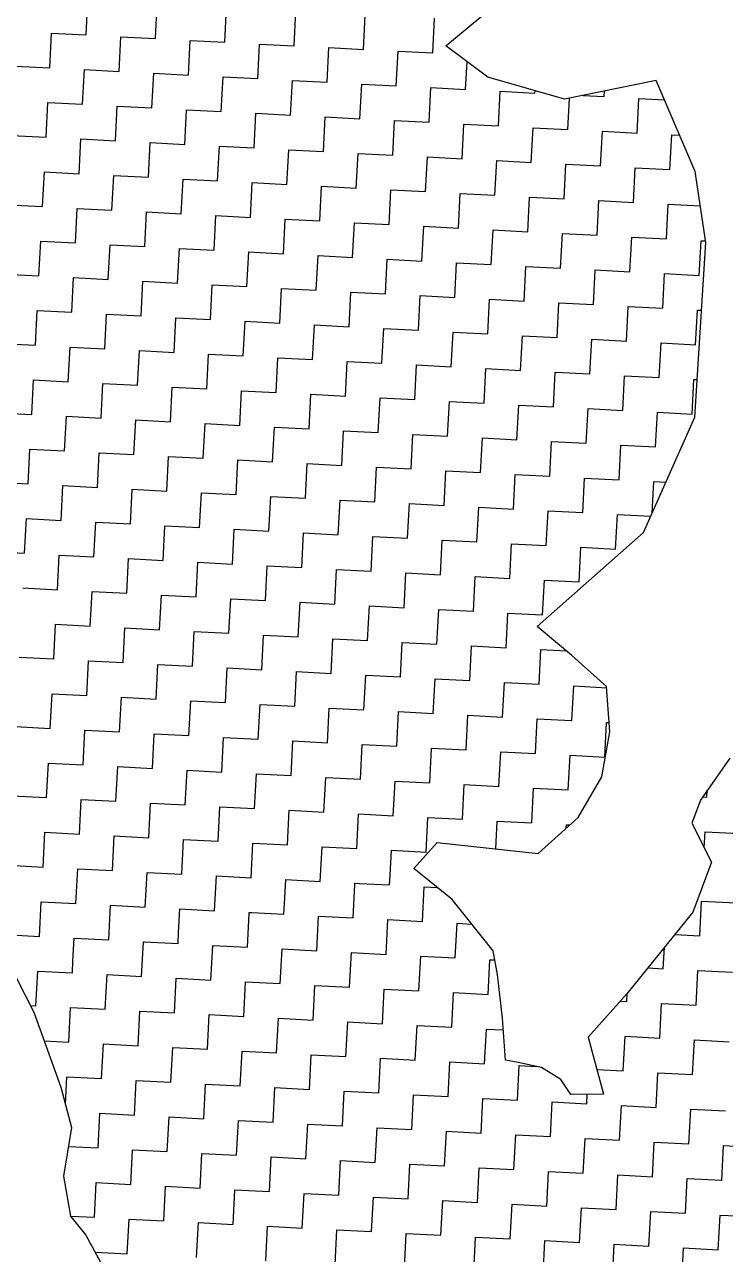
# Model space of a CAD drawing. Header units: metres. Extents: x 281214 to 284109, y 2088556 to 2092246.
# Drawn here: x 281621.6 to 281748.8, y 2090646.5 to 2090869.6 of the extents above; entities that cross this region are included whole.
import ezdxf

# ---------------------------------------------------------------- set-up
doc = ezdxf.new("R2010")
doc.units = ezdxf.units.M
doc.layers.add('POLY_HATCH', color=12, linetype='Continuous')

msp = doc.modelspace()

# ---------------------------------------------------------------- linework, layer by layer
at = {"layer": 'POLY_HATCH'}
for p, q in [((281698.04, 2090865.72), (281712.49, 2090877.79)), ((281705.65, 2090860.06), (281698.04, 2090865.72)), ((281719.59, 2090856.05), (281705.65, 2090860.06)), ((281736.22, 2090859.46), (281719.59, 2090856.05)), ((281743.26, 2090842.98), (281736.22, 2090859.46)), ((281745.22, 2090830.05), (281743.26, 2090842.98)), ((281743.24, 2090798.38), (281745.22, 2090830.05)), ((281733.93, 2090777.49), (281743.24, 2090798.38)), ((281714.62, 2090760.4), (281733.93, 2090777.49)), ((281720.93, 2090755.14), (281714.62, 2090760.4)), ((281727.22, 2090749.55), (281720.93, 2090755.14)), ((281727.78, 2090741.3), (281727.22, 2090749.55)), ((281726.37, 2090733.15), (281727.78, 2090741.3)), ((281749.56, 2090736.55), (281744.23, 2090728.93)), ((281722.04, 2090725.81), (281726.37, 2090733.15)), ((281744.23, 2090728.93), (281742.69, 2090724.74)), ((281714.79, 2090719.28), (281722.04, 2090725.81)), ((281742.69, 2090724.74), (281746.28, 2090717.65)), ((281692.27, 2090716.5), (281696.46, 2090721.22)), ((281696.46, 2090721.22), (281714.79, 2090719.28)), ((281746.28, 2090717.65), (281742.85, 2090708.61)), ((281699.22, 2090710.88), (281692.27, 2090716.5)), ((281706.63, 2090701.62), (281699.22, 2090710.88)), ((281742.85, 2090708.61), (281730.89, 2090693.78)), ((281707.4, 2090697.3), (281706.63, 2090701.62)), ((281708.3, 2090689.36), (281707.4, 2090697.3)), ((281620.02, 2090696.9), (281623.31, 2090690.49)), ((281730.89, 2090693.78), (281723.9, 2090685.92)), ((281623.31, 2090690.49), (281628.21, 2090676.89)), ((281708.89, 2090681.77), (281708.3, 2090689.36)), ((281723.9, 2090685.92), (281726.65, 2090675.58)), ((281711.15, 2090681.32), (281708.89, 2090681.77)), ((281715.39, 2090680.44), (281711.15, 2090681.32)), ((281718.9, 2090678.28), (281715.39, 2090680.44)), ((281720.73, 2090675.56), (281718.9, 2090678.28)), ((281628.21, 2090676.89), (281630.13, 2090669.56)), ((281726.65, 2090675.58), (281720.73, 2090675.56)), ((281630.13, 2090669.56), (281628.69, 2090660.75)), ((281628.69, 2090660.75), (281629.96, 2090653.45)), ((281629.96, 2090653.45), (281632.74, 2090650.02)), ((281632.74, 2090650.02), (281637.55, 2090641.22))]:
    msp.add_line(p, q, dxfattribs=at)
at = {"layer": 'POLY_HATCH', "linetype": 'Continuous'}
for p, q in [((281632.8, 2090867.72), (281633.12, 2090874)), ((281645.37, 2090867.06), (281645.7, 2090873.35)), ((281657.95, 2090866.41), (281658.28, 2090872.7)), ((281670.53, 2090865.76), (281670.85, 2090872.05)), ((281683.1, 2090865.11), (281683.43, 2090871.39)), ((281695.68, 2090864.45), (281696, 2090870.74)), ((281626.18, 2090861.75), (281626.51, 2090868.04)), ((281626.51, 2090868.04), (281632.8, 2090867.72)), ((281638.76, 2090861.1), (281639.08, 2090867.39)), ((281639.08, 2090867.39), (281645.37, 2090867.06)), ((281651.33, 2090860.45), (281651.66, 2090866.74)), ((281651.66, 2090866.74), (281657.95, 2090866.41)), ((281663.91, 2090859.8), (281664.24, 2090866.08)), ((281664.24, 2090866.08), (281670.53, 2090865.76)), ((281676.49, 2090859.14), (281676.81, 2090865.43)), ((281676.81, 2090865.43), (281683.1, 2090865.11)), ((281689.06, 2090858.49), (281689.39, 2090864.78)), ((281689.39, 2090864.78), (281695.68, 2090864.45)), ((281701.64, 2090857.84), (281701.9, 2090862.84)), ((281619.89, 2090862.08), (281626.18, 2090861.75)), ((281632.14, 2090855.14), (281632.47, 2090861.43)), ((281632.47, 2090861.43), (281638.76, 2090861.1)), ((281644.72, 2090854.49), (281645.05, 2090860.77)), ((281645.05, 2090860.77), (281651.33, 2090860.45)), ((281657.3, 2090853.83), (281657.62, 2090860.12)), ((281657.62, 2090860.12), (281663.91, 2090859.8)), ((281669.87, 2090853.18), (281670.2, 2090859.47)), ((281670.2, 2090859.47), (281676.49, 2090859.14)), ((281682.45, 2090852.53), (281682.78, 2090858.82)), ((281682.78, 2090858.82), (281689.06, 2090858.49)), ((281695.03, 2090851.88), (281695.35, 2090858.17)), ((281695.35, 2090858.17), (281701.64, 2090857.84)), ((281625.53, 2090849.18), (281625.86, 2090855.47)), ((281625.86, 2090855.47), (281632.14, 2090855.14)), ((281707.6, 2090851.22), (281707.93, 2090857.51)), ((281707.93, 2090857.51), (281714.22, 2090857.19)), ((281714.22, 2090857.19), (281714.24, 2090857.59)), ((281720.18, 2090850.57), (281720.47, 2090856.23)), ((281722.94, 2090856.73), (281726.79, 2090856.53)), ((281726.79, 2090856.53), (281726.84, 2090857.54)), ((281732.75, 2090849.92), (281733.08, 2090856.21)), ((281733.08, 2090856.21), (281737.71, 2090855.97)), ((281638.11, 2090848.52), (281638.43, 2090854.81)), ((281638.43, 2090854.81), (281644.72, 2090854.49)), ((281650.68, 2090847.87), (281651.01, 2090854.16)), ((281651.01, 2090854.16), (281657.3, 2090853.83)), ((281663.26, 2090847.22), (281663.58, 2090853.51)), ((281663.58, 2090853.51), (281669.87, 2090853.18)), ((281675.84, 2090846.57), (281676.16, 2090852.86)), ((281676.16, 2090852.86), (281682.45, 2090852.53)), ((281688.41, 2090845.92), (281688.74, 2090852.2)), ((281688.74, 2090852.2), (281695.03, 2090851.88)), ((281700.99, 2090845.26), (281701.31, 2090851.55)), ((281701.31, 2090851.55), (281707.6, 2090851.22)), ((281619.24, 2090849.5), (281625.53, 2090849.18)), ((281631.49, 2090842.56), (281631.82, 2090848.85)), ((281631.82, 2090848.85), (281638.11, 2090848.52)), ((281713.56, 2090844.61), (281713.89, 2090850.9)), ((281713.89, 2090850.9), (281720.18, 2090850.57)), ((281726.14, 2090843.96), (281726.47, 2090850.25)), ((281726.47, 2090850.25), (281732.75, 2090849.92)), ((281738.72, 2090843.31), (281739.04, 2090849.59)), ((281739.04, 2090849.59), (281740.47, 2090849.52)), ((281644.07, 2090841.91), (281644.39, 2090848.2)), ((281644.39, 2090848.2), (281650.68, 2090847.87)), ((281656.64, 2090841.26), (281656.97, 2090847.55)), ((281656.97, 2090847.55), (281663.26, 2090847.22)), ((281669.22, 2090840.61), (281669.55, 2090846.89)), ((281669.55, 2090846.89), (281675.84, 2090846.57)), ((281681.8, 2090839.95), (281682.12, 2090846.24)), ((281682.12, 2090846.24), (281688.41, 2090845.92)), ((281694.37, 2090839.3), (281694.7, 2090845.59)), ((281694.7, 2090845.59), (281700.99, 2090845.26)), ((281706.95, 2090838.65), (281707.28, 2090844.94)), ((281707.28, 2090844.94), (281713.56, 2090844.61)), ((281624.88, 2090836.6), (281625.2, 2090842.89)), ((281625.2, 2090842.89), (281631.49, 2090842.56)), ((281637.45, 2090835.95), (281637.78, 2090842.24)), ((281637.78, 2090842.24), (281644.07, 2090841.91)), ((281719.53, 2090838), (281719.85, 2090844.28)), ((281719.85, 2090844.28), (281726.14, 2090843.96)), ((281732.1, 2090837.34), (281732.43, 2090843.63)), ((281732.43, 2090843.63), (281738.72, 2090843.31)), ((281650.03, 2090835.3), (281650.36, 2090841.58)), ((281650.36, 2090841.58), (281656.64, 2090841.26)), ((281662.61, 2090834.64), (281662.93, 2090840.93)), ((281662.93, 2090840.93), (281669.22, 2090840.61)), ((281675.18, 2090833.99), (281675.51, 2090840.28)), ((281675.51, 2090840.28), (281681.8, 2090839.95)), ((281687.76, 2090833.34), (281688.09, 2090839.63)), ((281688.09, 2090839.63), (281694.37, 2090839.3)), ((281700.34, 2090832.69), (281700.66, 2090838.97)), ((281700.66, 2090838.97), (281706.95, 2090838.65)), ((281712.91, 2090832.03), (281713.24, 2090838.32)), ((281713.24, 2090838.32), (281719.53, 2090838)), ((281725.49, 2090831.38), (281725.81, 2090837.67)), ((281725.81, 2090837.67), (281732.1, 2090837.34)), ((281618.59, 2090836.93), (281624.88, 2090836.6)), ((281630.84, 2090829.99), (281631.17, 2090836.27)), ((281631.17, 2090836.27), (281637.45, 2090835.95)), ((281643.42, 2090829.33), (281643.74, 2090835.62)), ((281643.74, 2090835.62), (281650.03, 2090835.3)), ((281738.06, 2090830.73), (281738.39, 2090837.02)), ((281738.39, 2090837.02), (281744.21, 2090836.72)), ((281655.99, 2090828.68), (281656.32, 2090834.97)), ((281656.32, 2090834.97), (281662.61, 2090834.64)), ((281668.57, 2090828.03), (281668.89, 2090834.32)), ((281668.89, 2090834.32), (281675.18, 2090833.99)), ((281681.14, 2090827.38), (281681.47, 2090833.67)), ((281681.47, 2090833.67), (281687.76, 2090833.34)), ((281693.72, 2090826.72), (281694.05, 2090833.01)), ((281694.05, 2090833.01), (281700.34, 2090832.69)), ((281706.3, 2090826.07), (281706.62, 2090832.36)), ((281706.62, 2090832.36), (281712.91, 2090832.03)), ((281718.87, 2090825.42), (281719.2, 2090831.71)), ((281719.2, 2090831.71), (281725.49, 2090831.38)), ((281731.45, 2090824.77), (281731.78, 2090831.06)), ((281731.78, 2090831.06), (281738.06, 2090830.73)), ((281624.23, 2090824.02), (281624.55, 2090830.31)), ((281624.55, 2090830.31), (281630.84, 2090829.99)), ((281636.8, 2090823.37), (281637.13, 2090829.66)), ((281637.13, 2090829.66), (281643.42, 2090829.33)), ((281649.38, 2090822.72), (281649.7, 2090829.01)), ((281649.7, 2090829.01), (281655.99, 2090828.68)), ((281744.03, 2090824.12), (281744.35, 2090830.4)), ((281744.35, 2090830.4), (281745.18, 2090830.36)), ((281661.95, 2090822.07), (281662.28, 2090828.36)), ((281662.28, 2090828.36), (281668.57, 2090828.03)), ((281674.53, 2090821.41), (281674.86, 2090827.7)), ((281674.86, 2090827.7), (281681.14, 2090827.38)), ((281687.11, 2090820.76), (281687.43, 2090827.05)), ((281687.43, 2090827.05), (281693.72, 2090826.72)), ((281617.94, 2090824.35), (281624.23, 2090824.02)), ((281699.68, 2090820.11), (281700.01, 2090826.4)), ((281700.01, 2090826.4), (281706.3, 2090826.07)), ((281712.26, 2090819.46), (281712.59, 2090825.75)), ((281712.59, 2090825.75), (281718.87, 2090825.42)), ((281724.84, 2090818.81), (281725.16, 2090825.09)), ((281725.16, 2090825.09), (281731.45, 2090824.77)), ((281737.41, 2090818.15), (281737.74, 2090824.44)), ((281737.74, 2090824.44), (281744.03, 2090824.12)), ((281630.19, 2090817.41), (281630.51, 2090823.7)), ((281630.51, 2090823.7), (281636.8, 2090823.37)), ((281642.76, 2090816.76), (281643.09, 2090823.05)), ((281643.09, 2090823.05), (281649.38, 2090822.72)), ((281655.34, 2090816.11), (281655.67, 2090822.39)), ((281655.67, 2090822.39), (281661.95, 2090822.07)), ((281667.92, 2090815.45), (281668.24, 2090821.74)), ((281668.24, 2090821.74), (281674.53, 2090821.41)), ((281680.49, 2090814.8), (281680.82, 2090821.09)), ((281680.82, 2090821.09), (281687.11, 2090820.76)), ((281693.07, 2090814.15), (281693.39, 2090820.44)), ((281693.39, 2090820.44), (281699.68, 2090820.11)), ((281705.65, 2090813.5), (281705.97, 2090819.78)), ((281705.97, 2090819.78), (281712.26, 2090819.46)), ((281623.57, 2090811.45), (281623.9, 2090817.74)), ((281623.9, 2090817.74), (281630.19, 2090817.41)), ((281718.22, 2090812.84), (281718.55, 2090819.13)), ((281718.55, 2090819.13), (281724.84, 2090818.81)), ((281730.8, 2090812.19), (281731.12, 2090818.48)), ((281731.12, 2090818.48), (281737.41, 2090818.15)), ((281743.37, 2090811.54), (281743.7, 2090817.83)), ((281743.7, 2090817.83), (281744.46, 2090817.79)), ((281636.15, 2090810.8), (281636.48, 2090817.08)), ((281636.48, 2090817.08), (281642.76, 2090816.76)), ((281648.73, 2090810.14), (281649.05, 2090816.43)), ((281649.05, 2090816.43), (281655.34, 2090816.11)), ((281661.3, 2090809.49), (281661.63, 2090815.78)), ((281661.63, 2090815.78), (281667.92, 2090815.45)), ((281673.88, 2090808.84), (281674.2, 2090815.13)), ((281674.2, 2090815.13), (281680.49, 2090814.8)), ((281686.45, 2090808.19), (281686.78, 2090814.47)), ((281686.78, 2090814.47), (281693.07, 2090814.15)), ((281699.03, 2090807.53), (281699.36, 2090813.82)), ((281699.36, 2090813.82), (281705.65, 2090813.5)), ((281711.61, 2090806.88), (281711.93, 2090813.17)), ((281711.93, 2090813.17), (281718.22, 2090812.84)), ((281617.28, 2090811.77), (281623.57, 2090811.45)), ((281629.53, 2090804.83), (281629.86, 2090811.12)), ((281629.86, 2090811.12), (281636.15, 2090810.8)), ((281724.18, 2090806.23), (281724.51, 2090812.52)), ((281724.51, 2090812.52), (281730.8, 2090812.19)), ((281736.76, 2090805.58), (281737.09, 2090811.87)), ((281737.09, 2090811.87), (281743.37, 2090811.54)), ((281642.11, 2090804.18), (281642.44, 2090810.47)), ((281642.44, 2090810.47), (281648.73, 2090810.14)), ((281654.69, 2090803.53), (281655.01, 2090809.82)), ((281655.01, 2090809.82), (281661.3, 2090809.49)), ((281667.26, 2090802.88), (281667.59, 2090809.16)), ((281667.59, 2090809.16), (281673.88, 2090808.84)), ((281679.84, 2090802.22), (281680.17, 2090808.51)), ((281680.17, 2090808.51), (281686.45, 2090808.19)), ((281692.42, 2090801.57), (281692.74, 2090807.86)), ((281692.74, 2090807.86), (281699.03, 2090807.53)), ((281704.99, 2090800.92), (281705.32, 2090807.21)), ((281705.32, 2090807.21), (281711.61, 2090806.88)), ((281717.57, 2090800.27), (281717.9, 2090806.56)), ((281717.9, 2090806.56), (281724.18, 2090806.23)), ((281622.92, 2090798.87), (281623.25, 2090805.16)), ((281623.25, 2090805.16), (281629.53, 2090804.83)), ((281635.5, 2090798.22), (281635.82, 2090804.51)), ((281635.82, 2090804.51), (281642.11, 2090804.18)), ((281730.15, 2090799.61), (281730.47, 2090805.9)), ((281730.47, 2090805.9), (281736.76, 2090805.58)), ((281742.72, 2090798.96), (281743.05, 2090805.25)), ((281743.05, 2090805.25), (281743.67, 2090805.22)), ((281648.07, 2090797.57), (281648.4, 2090803.86)), ((281648.4, 2090803.86), (281654.69, 2090803.53)), ((281660.65, 2090796.91), (281660.98, 2090803.2)), ((281660.98, 2090803.2), (281667.26, 2090802.88)), ((281673.23, 2090796.26), (281673.55, 2090802.55)), ((281673.55, 2090802.55), (281679.84, 2090802.22)), ((281685.8, 2090795.61), (281686.13, 2090801.9)), ((281686.13, 2090801.9), (281692.42, 2090801.57)), ((281698.38, 2090794.96), (281698.7, 2090801.25)), ((281698.7, 2090801.25), (281704.99, 2090800.92)), ((281710.95, 2090794.31), (281711.28, 2090800.59)), ((281711.28, 2090800.59), (281717.57, 2090800.27)), ((281723.53, 2090793.65), (281723.86, 2090799.94)), ((281723.86, 2090799.94), (281730.15, 2090799.61)), ((281616.63, 2090799.2), (281622.92, 2090798.87)), ((281628.88, 2090792.26), (281629.21, 2090798.55)), ((281629.21, 2090798.55), (281635.5, 2090798.22)), ((281641.46, 2090791.6), (281641.78, 2090797.89)), ((281641.78, 2090797.89), (281648.07, 2090797.57)), ((281736.11, 2090793), (281736.43, 2090799.29)), ((281736.43, 2090799.29), (281742.72, 2090798.96)), ((281654.04, 2090790.95), (281654.36, 2090797.24)), ((281654.36, 2090797.24), (281660.65, 2090796.91)), ((281666.61, 2090790.3), (281666.94, 2090796.59)), ((281666.94, 2090796.59), (281673.23, 2090796.26)), ((281679.19, 2090789.65), (281679.51, 2090795.94)), ((281679.51, 2090795.94), (281685.8, 2090795.61)), ((281691.76, 2090789), (281692.09, 2090795.28)), ((281692.09, 2090795.28), (281698.38, 2090794.96)), ((281704.34, 2090788.34), (281704.67, 2090794.63)), ((281704.67, 2090794.63), (281710.95, 2090794.31)), ((281716.92, 2090787.69), (281717.24, 2090793.98)), ((281717.24, 2090793.98), (281723.53, 2090793.65)), ((281729.49, 2090787.04), (281729.82, 2090793.33)), ((281729.82, 2090793.33), (281736.11, 2090793)), ((281622.27, 2090786.3), (281622.59, 2090792.58)), ((281622.59, 2090792.58), (281628.88, 2090792.26)), ((281634.84, 2090785.64), (281635.17, 2090791.93)), ((281635.17, 2090791.93), (281641.46, 2090791.6)), ((281647.42, 2090784.99), (281647.75, 2090791.28)), ((281647.75, 2090791.28), (281654.04, 2090790.95)), ((281660, 2090784.34), (281660.32, 2090790.63)), ((281660.32, 2090790.63), (281666.61, 2090790.3)), ((281672.57, 2090783.69), (281672.9, 2090789.97)), ((281672.9, 2090789.97), (281679.19, 2090789.65)), ((281685.15, 2090783.03), (281685.48, 2090789.32)), ((281685.48, 2090789.32), (281691.76, 2090789)), ((281697.73, 2090782.38), (281698.05, 2090788.67)), ((281698.05, 2090788.67), (281704.34, 2090788.34)), ((281615.98, 2090786.62), (281622.27, 2090786.3)), ((281710.3, 2090781.73), (281710.63, 2090788.02)), ((281710.63, 2090788.02), (281716.92, 2090787.69)), ((281722.88, 2090781.08), (281723.2, 2090787.36)), ((281723.2, 2090787.36), (281729.49, 2090787.04)), ((281735.48, 2090780.97), (281735.78, 2090786.71)), ((281735.78, 2090786.71), (281737.99, 2090786.6)), ((281628.23, 2090779.68), (281628.56, 2090785.97)), ((281628.56, 2090785.97), (281634.84, 2090785.64)), ((281640.81, 2090779.03), (281641.13, 2090785.32)), ((281641.13, 2090785.32), (281647.42, 2090784.99)), ((281653.38, 2090778.38), (281653.71, 2090784.66)), ((281653.71, 2090784.66), (281660, 2090784.34)), ((281665.96, 2090777.72), (281666.29, 2090784.01)), ((281666.29, 2090784.01), (281672.57, 2090783.69)), ((281678.54, 2090777.07), (281678.86, 2090783.36)), ((281678.86, 2090783.36), (281685.15, 2090783.03)), ((281691.11, 2090776.42), (281691.44, 2090782.71)), ((281691.44, 2090782.71), (281697.73, 2090782.38)), ((281703.69, 2090775.77), (281704.01, 2090782.06)), ((281704.01, 2090782.06), (281710.3, 2090781.73)), ((281621.62, 2090773.72), (281621.94, 2090780.01)), ((281621.94, 2090780.01), (281628.23, 2090779.68)), ((281716.26, 2090775.11), (281716.59, 2090781.4)), ((281716.59, 2090781.4), (281722.88, 2090781.08)), ((281728.84, 2090774.46), (281729.17, 2090780.75)), ((281729.17, 2090780.75), (281735.25, 2090780.44)), ((281634.19, 2090773.07), (281634.52, 2090779.35)), ((281634.52, 2090779.35), (281640.81, 2090779.03)), ((281646.77, 2090772.41), (281647.09, 2090778.7)), ((281647.09, 2090778.7), (281653.38, 2090778.38)), ((281659.34, 2090771.76), (281659.67, 2090778.05)), ((281659.67, 2090778.05), (281665.96, 2090777.72)), ((281671.92, 2090771.11), (281672.25, 2090777.4)), ((281672.25, 2090777.4), (281678.54, 2090777.07)), ((281684.5, 2090770.46), (281684.82, 2090776.75)), ((281684.82, 2090776.75), (281691.11, 2090776.42)), ((281697.07, 2090769.8), (281697.4, 2090776.09)), ((281697.4, 2090776.09), (281703.69, 2090775.77)), ((281709.65, 2090769.15), (281709.98, 2090775.44)), ((281709.98, 2090775.44), (281716.26, 2090775.11)), ((281615.33, 2090774.05), (281621.62, 2090773.72)), ((281627.58, 2090767.1), (281627.9, 2090773.39)), ((281627.9, 2090773.39), (281634.19, 2090773.07)), ((281722.23, 2090768.5), (281722.55, 2090774.79)), ((281722.55, 2090774.79), (281728.84, 2090774.46)), ((281640.15, 2090766.45), (281640.48, 2090772.74)), ((281640.48, 2090772.74), (281646.77, 2090772.41)), ((281652.73, 2090765.8), (281653.06, 2090772.09)), ((281653.06, 2090772.09), (281659.34, 2090771.76)), ((281665.31, 2090765.15), (281665.63, 2090771.44)), ((281665.63, 2090771.44), (281671.92, 2090771.11)), ((281677.88, 2090764.5), (281678.21, 2090770.78)), ((281678.21, 2090770.78), (281684.5, 2090770.46)), ((281690.46, 2090763.84), (281690.79, 2090770.13)), ((281690.79, 2090770.13), (281697.07, 2090769.8)), ((281703.04, 2090763.19), (281703.36, 2090769.48)), ((281703.36, 2090769.48), (281709.65, 2090769.15)), ((281715.61, 2090762.54), (281715.94, 2090768.83)), ((281715.94, 2090768.83), (281722.23, 2090768.5)), ((281621.29, 2090767.43), (281627.58, 2090767.1)), ((281633.54, 2090760.49), (281633.87, 2090766.78)), ((281633.87, 2090766.78), (281640.15, 2090766.45)), ((281646.12, 2090759.84), (281646.44, 2090766.13)), ((281646.44, 2090766.13), (281652.73, 2090765.8)), ((281658.69, 2090759.19), (281659.02, 2090765.47)), ((281659.02, 2090765.47), (281665.31, 2090765.15)), ((281671.27, 2090758.53), (281671.59, 2090764.82)), ((281671.59, 2090764.82), (281677.88, 2090764.5)), ((281683.85, 2090757.88), (281684.17, 2090764.17)), ((281684.17, 2090764.17), (281690.46, 2090763.84)), ((281696.42, 2090757.23), (281696.75, 2090763.52)), ((281696.75, 2090763.52), (281703.04, 2090763.19)), ((281709, 2090756.58), (281709.32, 2090762.86)), ((281709.32, 2090762.86), (281715.61, 2090762.54)), ((281626.93, 2090754.53), (281627.25, 2090760.82)), ((281627.25, 2090760.82), (281633.54, 2090760.49)), ((281639.5, 2090753.88), (281639.83, 2090760.16)), ((281639.83, 2090760.16), (281646.12, 2090759.84)), ((281652.08, 2090753.22), (281652.4, 2090759.51)), ((281652.4, 2090759.51), (281658.69, 2090759.19)), ((281664.65, 2090752.57), (281664.98, 2090758.86)), ((281664.98, 2090758.86), (281671.27, 2090758.53)), ((281677.23, 2090751.92), (281677.56, 2090758.21)), ((281677.56, 2090758.21), (281683.85, 2090757.88)), ((281689.81, 2090751.27), (281690.13, 2090757.55)), ((281690.13, 2090757.55), (281696.42, 2090757.23)), ((281702.38, 2090750.61), (281702.71, 2090756.9)), ((281702.71, 2090756.9), (281709, 2090756.58)), ((281714.96, 2090749.96), (281715.29, 2090756.25)), ((281715.29, 2090756.25), (281719.88, 2090756.01)), ((281620.64, 2090754.85), (281626.93, 2090754.53)), ((281632.89, 2090747.91), (281633.21, 2090754.2)), ((281633.21, 2090754.2), (281639.5, 2090753.88)), ((281645.46, 2090747.26), (281645.79, 2090753.55)), ((281645.79, 2090753.55), (281652.08, 2090753.22)), ((281658.04, 2090746.61), (281658.37, 2090752.9)), ((281658.37, 2090752.9), (281664.65, 2090752.57)), ((281670.62, 2090745.96), (281670.94, 2090752.25)), ((281670.94, 2090752.25), (281677.23, 2090751.92)), ((281683.19, 2090745.3), (281683.52, 2090751.59)), ((281683.52, 2090751.59), (281689.81, 2090751.27)), ((281695.77, 2090744.65), (281696.1, 2090750.94)), ((281696.1, 2090750.94), (281702.38, 2090750.61)), ((281708.35, 2090744), (281708.67, 2090750.29)), ((281708.67, 2090750.29), (281714.96, 2090749.96)), ((281720.92, 2090743.35), (281721.25, 2090749.64)), ((281721.25, 2090749.64), (281727.23, 2090749.33)), ((281626.27, 2090741.95), (281626.6, 2090748.24)), ((281626.6, 2090748.24), (281632.89, 2090747.91)), ((281638.85, 2090741.3), (281639.18, 2090747.59)), ((281639.18, 2090747.59), (281645.46, 2090747.26)), ((281651.43, 2090740.65), (281651.75, 2090746.94)), ((281651.75, 2090746.94), (281658.04, 2090746.61)), ((281664, 2090739.99), (281664.33, 2090746.28)), ((281664.33, 2090746.28), (281670.62, 2090745.96)), ((281676.58, 2090739.34), (281676.9, 2090745.63)), ((281676.9, 2090745.63), (281683.19, 2090745.3)), ((281689.15, 2090738.69), (281689.48, 2090744.98)), ((281689.48, 2090744.98), (281695.77, 2090744.65)), ((281701.73, 2090738.04), (281702.06, 2090744.33)), ((281702.06, 2090744.33), (281708.35, 2090744)), ((281619.98, 2090742.28), (281626.27, 2090741.95)), ((281714.31, 2090737.39), (281714.63, 2090743.67)), ((281714.63, 2090743.67), (281720.92, 2090743.35)), ((281726.88, 2090736.73), (281727.21, 2090743.02)), ((281727.21, 2090743.02), (281727.66, 2090743)), ((281632.24, 2090735.34), (281632.56, 2090741.63)), ((281632.56, 2090741.63), (281638.85, 2090741.3)), ((281644.81, 2090734.69), (281645.14, 2090740.97)), ((281645.14, 2090740.97), (281651.43, 2090740.65)), ((281657.39, 2090734.03), (281657.71, 2090740.32)), ((281657.71, 2090740.32), (281664, 2090739.99)), ((281669.96, 2090733.38), (281670.29, 2090739.67)), ((281670.29, 2090739.67), (281676.58, 2090739.34)), ((281682.54, 2090732.73), (281682.87, 2090739.02)), ((281682.87, 2090739.02), (281689.15, 2090738.69)), ((281695.12, 2090732.08), (281695.44, 2090738.36)), ((281695.44, 2090738.36), (281701.73, 2090738.04)), ((281707.69, 2090731.42), (281708.02, 2090737.71)), ((281708.02, 2090737.71), (281714.31, 2090737.39)), ((281625.62, 2090729.38), (281625.95, 2090735.66)), ((281625.95, 2090735.66), (281632.24, 2090735.34)), ((281638.2, 2090728.72), (281638.52, 2090735.01)), ((281638.52, 2090735.01), (281644.81, 2090734.69)), ((281720.27, 2090730.77), (281720.6, 2090737.06)), ((281720.6, 2090737.06), (281726.88, 2090736.73)), ((281650.77, 2090728.07), (281651.1, 2090734.36)), ((281651.1, 2090734.36), (281657.39, 2090734.03)), ((281663.35, 2090727.42), (281663.68, 2090733.71)), ((281663.68, 2090733.71), (281669.96, 2090733.38)), ((281675.93, 2090726.77), (281676.25, 2090733.05)), ((281676.25, 2090733.05), (281682.54, 2090732.73)), ((281688.5, 2090726.11), (281688.83, 2090732.4)), ((281688.83, 2090732.4), (281695.12, 2090732.08)), ((281701.08, 2090725.46), (281701.4, 2090731.75)), ((281701.4, 2090731.75), (281707.69, 2090731.42)), ((281713.66, 2090724.81), (281713.98, 2090731.1)), ((281713.98, 2090731.1), (281720.27, 2090730.77)), ((281745.42, 2090729.47), (281745.49, 2090730.73)), ((281619.33, 2090729.7), (281625.62, 2090729.38)), ((281631.58, 2090722.76), (281631.91, 2090729.05)), ((281631.91, 2090729.05), (281638.2, 2090728.72)), ((281644.16, 2090722.11), (281644.49, 2090728.4)), ((281644.49, 2090728.4), (281650.77, 2090728.07)), ((281744.63, 2090729.51), (281745.42, 2090729.47)), ((281656.74, 2090721.46), (281657.06, 2090727.74)), ((281657.06, 2090727.74), (281663.35, 2090727.42)), ((281669.31, 2090720.8), (281669.64, 2090727.09)), ((281669.64, 2090727.09), (281675.93, 2090726.77)), ((281681.89, 2090720.15), (281682.21, 2090726.44)), ((281682.21, 2090726.44), (281688.5, 2090726.11)), ((281694.46, 2090719.5), (281694.79, 2090725.79)), ((281694.79, 2090725.79), (281701.08, 2090725.46)), ((281707.11, 2090720.09), (281707.37, 2090725.14)), ((281707.37, 2090725.14), (281713.66, 2090724.81)), ((281719.91, 2090723.9), (281719.94, 2090724.48)), ((281719.94, 2090724.48), (281720.53, 2090724.45)), ((281624.97, 2090716.8), (281625.29, 2090723.09)), ((281625.29, 2090723.09), (281631.58, 2090722.76)), ((281637.54, 2090716.15), (281637.87, 2090722.44)), ((281637.87, 2090722.44), (281644.16, 2090722.11)), ((281650.12, 2090715.49), (281650.45, 2090721.78)), ((281650.45, 2090721.78), (281656.74, 2090721.46)), ((281744.95, 2090720.28), (281745.1, 2090723.18)), ((281745.1, 2090723.18), (281751.38, 2090722.85)), ((281662.7, 2090714.84), (281663.02, 2090721.13)), ((281663.02, 2090721.13), (281669.31, 2090720.8)), ((281675.27, 2090714.19), (281675.6, 2090720.48)), ((281675.6, 2090720.48), (281681.89, 2090720.15)), ((281687.94, 2090715.33), (281688.18, 2090719.83)), ((281688.18, 2090719.83), (281694.46, 2090719.5)), ((281618.68, 2090717.13), (281624.97, 2090716.8)), ((281630.93, 2090710.18), (281631.26, 2090716.47)), ((281631.26, 2090716.47), (281637.54, 2090716.15)), ((281643.51, 2090709.53), (281643.83, 2090715.82)), ((281643.83, 2090715.82), (281650.12, 2090715.49)), ((281656.08, 2090708.88), (281656.41, 2090715.17)), ((281656.41, 2090715.17), (281662.7, 2090714.84)), ((281687.85, 2090713.54), (281687.94, 2090715.33)), ((281668.76, 2090710.13), (281668.99, 2090714.52)), ((281668.99, 2090714.52), (281675.27, 2090714.19)), ((281681.24, 2090707.58), (281681.55, 2090713.59)), ((281681.55, 2090713.59), (281681.56, 2090713.86)), ((281681.56, 2090713.86), (281682.38, 2090713.82)), ((281682.38, 2090713.82), (281687.85, 2090713.54)), ((281693.81, 2090706.92), (281694.14, 2090713.21)), ((281694.14, 2090713.21), (281696.49, 2090713.09)), ((281624.32, 2090704.22), (281624.64, 2090710.51)), ((281624.64, 2090710.51), (281630.93, 2090710.18)), ((281744.12, 2090704.31), (281744.44, 2090710.6)), ((281744.44, 2090710.6), (281750.73, 2090710.28)), ((281636.89, 2090703.57), (281637.22, 2090709.86)), ((281637.22, 2090709.86), (281643.51, 2090709.53)), ((281649.57, 2090704.92), (281649.79, 2090709.21)), ((281649.79, 2090709.21), (281656.08, 2090708.88)), ((281662.05, 2090702.27), (281662.36, 2090708.39)), ((281662.36, 2090708.39), (281662.37, 2090708.55)), ((281662.37, 2090708.55), (281662.87, 2090708.53)), ((281662.87, 2090708.53), (281668.66, 2090708.23)), ((281668.66, 2090708.23), (281668.76, 2090710.13)), ((281674.62, 2090701.61), (281674.95, 2090707.9)), ((281674.95, 2090707.9), (281681.24, 2090707.58)), ((281687.2, 2090700.96), (281687.52, 2090707.25)), ((281687.52, 2090707.25), (281693.81, 2090706.92)), ((281699.77, 2090700.31), (281700.1, 2090706.6)), ((281700.1, 2090706.6), (281702.75, 2090706.46)), ((281618.03, 2090704.55), (281624.32, 2090704.22)), ((281630.39, 2090699.72), (281630.6, 2090703.9)), ((281630.6, 2090703.9), (281636.89, 2090703.57)), ((281649.47, 2090702.92), (281649.57, 2090704.92)), ((281739.57, 2090704.55), (281744.12, 2090704.31)), ((281642.85, 2090696.96), (281643.18, 2090703.19)), ((281643.18, 2090703.24), (281643.36, 2090703.24)), ((281643.18, 2090703.19), (281643.18, 2090703.24)), ((281643.36, 2090703.24), (281649.47, 2090702.92)), ((281655.43, 2090696.3), (281655.76, 2090702.59)), ((281655.76, 2090702.59), (281662.05, 2090702.27)), ((281668.01, 2090695.65), (281668.33, 2090701.94)), ((281668.33, 2090701.94), (281674.62, 2090701.61)), ((281737.5, 2090698.35), (281737.7, 2090702.24)), ((281630.28, 2090697.61), (281630.39, 2090699.72)), ((281680.58, 2090695), (281680.91, 2090701.29)), ((281680.91, 2090701.29), (281687.2, 2090700.96)), ((281693.16, 2090694.35), (281693.49, 2090700.64)), ((281693.49, 2090700.64), (281699.77, 2090700.31)), ((281705.74, 2090693.69), (281706.06, 2090699.98)), ((281706.06, 2090699.98), (281706.93, 2090699.94)), ((281623.66, 2090691.65), (281623.99, 2090697.93)), ((281623.99, 2090697.93), (281630.28, 2090697.61)), ((281636.24, 2090690.99), (281636.57, 2090697.28)), ((281636.57, 2090697.28), (281642.85, 2090696.96)), ((281734.69, 2090698.5), (281737.5, 2090698.35)), ((281743.47, 2090691.74), (281743.79, 2090698.03)), ((281743.79, 2090698.03), (281750.08, 2090697.7)), ((281648.82, 2090690.34), (281649.14, 2090696.63)), ((281649.14, 2090696.63), (281655.43, 2090696.3)), ((281661.39, 2090689.69), (281661.72, 2090695.98)), ((281661.72, 2090695.98), (281668.01, 2090695.65)), ((281673.97, 2090689.04), (281674.3, 2090695.33)), ((281674.3, 2090695.33), (281680.58, 2090695)), ((281686.55, 2090688.38), (281686.87, 2090694.67)), ((281686.87, 2090694.67), (281693.16, 2090694.35)), ((281699.12, 2090687.73), (281699.45, 2090694.02)), ((281699.45, 2090694.02), (281705.74, 2090693.69)), ((281730.89, 2090692.39), (281730.97, 2090693.88)), ((281622.69, 2090691.7), (281623.66, 2090691.65)), ((281629.63, 2090685.03), (281629.95, 2090691.32)), ((281629.95, 2090691.32), (281636.24, 2090690.99)), ((281642.2, 2090684.38), (281642.53, 2090690.67)), ((281642.53, 2090690.67), (281648.82, 2090690.34)), ((281729.71, 2090692.45), (281730.89, 2090692.39)), ((281736.85, 2090685.78), (281737.18, 2090692.06)), ((281737.18, 2090692.06), (281743.47, 2090691.74)), ((281654.78, 2090683.73), (281655.1, 2090690.02)), ((281655.1, 2090690.02), (281661.39, 2090689.69)), ((281667.35, 2090683.08), (281667.68, 2090689.36)), ((281667.68, 2090689.36), (281673.97, 2090689.04)), ((281679.93, 2090682.42), (281680.26, 2090688.71)), ((281680.26, 2090688.71), (281686.55, 2090688.38)), ((281692.51, 2090681.77), (281692.83, 2090688.06)), ((281692.83, 2090688.06), (281699.12, 2090687.73)), ((281705.08, 2090681.12), (281705.41, 2090687.41)), ((281705.41, 2090687.41), (281708.47, 2090687.25)), ((281730.24, 2090679.81), (281730.56, 2090686.1)), ((281730.56, 2090686.1), (281736.85, 2090685.78)), ((281625.19, 2090685.26), (281629.63, 2090685.03)), ((281635.59, 2090678.42), (281635.91, 2090684.71)), ((281635.91, 2090684.71), (281642.2, 2090684.38)), ((281648.16, 2090677.77), (281648.49, 2090684.05)), ((281648.49, 2090684.05), (281654.78, 2090683.73)), ((281742.81, 2090679.16), (281743.14, 2090685.45)), ((281743.14, 2090685.45), (281749.43, 2090685.12)), ((281660.74, 2090677.11), (281661.07, 2090683.4)), ((281661.07, 2090683.4), (281667.35, 2090683.08)), ((281673.32, 2090676.46), (281673.64, 2090682.75)), ((281673.64, 2090682.75), (281679.93, 2090682.42)), ((281685.89, 2090675.81), (281686.22, 2090682.1)), ((281686.22, 2090682.1), (281692.51, 2090681.77)), ((281698.47, 2090675.16), (281698.8, 2090681.44)), ((281698.8, 2090681.44), (281705.08, 2090681.12)), ((281711.05, 2090674.5), (281711.37, 2090680.79)), ((281711.37, 2090680.79), (281714.46, 2090680.63)), ((281725.46, 2090680.06), (281730.24, 2090679.81)), ((281736.2, 2090673.2), (281736.52, 2090679.49)), ((281736.52, 2090679.49), (281742.81, 2090679.16)), ((281629.04, 2090673.73), (281629.3, 2090678.74)), ((281629.3, 2090678.74), (281635.59, 2090678.42)), ((281641.55, 2090671.8), (281641.88, 2090678.09)), ((281641.88, 2090678.09), (281648.16, 2090677.77)), ((281654.13, 2090671.15), (281654.45, 2090677.44)), ((281654.45, 2090677.44), (281660.74, 2090677.11)), ((281666.7, 2090670.5), (281667.03, 2090676.79)), ((281667.03, 2090676.79), (281673.32, 2090676.46)), ((281679.28, 2090669.85), (281679.6, 2090676.13)), ((281679.6, 2090676.13), (281685.89, 2090675.81)), ((281691.86, 2090669.19), (281692.18, 2090675.48)), ((281692.18, 2090675.48), (281698.47, 2090675.16)), ((281704.43, 2090668.54), (281704.76, 2090674.83)), ((281704.76, 2090674.83), (281711.05, 2090674.5)), ((281723.62, 2090673.85), (281723.71, 2090675.57)), ((281717.01, 2090667.89), (281717.33, 2090674.18)), ((281717.33, 2090674.18), (281723.62, 2090673.85)), ((281729.58, 2090667.24), (281729.91, 2090673.53)), ((281729.91, 2090673.53), (281736.2, 2090673.2)), ((281742.16, 2090666.58), (281742.49, 2090672.87)), ((281742.49, 2090672.87), (281748.77, 2090672.55)), ((281634.94, 2090665.84), (281635.26, 2090672.13)), ((281635.26, 2090672.13), (281641.55, 2090671.8)), ((281647.51, 2090665.19), (281647.84, 2090671.48)), ((281647.84, 2090671.48), (281654.13, 2090671.15)), ((281660.09, 2090664.54), (281660.41, 2090670.83)), ((281660.41, 2090670.83), (281666.7, 2090670.5)), ((281672.66, 2090663.88), (281672.99, 2090670.17)), ((281672.99, 2090670.17), (281679.28, 2090669.85)), ((281685.24, 2090663.23), (281685.57, 2090669.52)), ((281685.57, 2090669.52), (281691.86, 2090669.19)), ((281697.82, 2090662.58), (281698.14, 2090668.87)), ((281698.14, 2090668.87), (281704.43, 2090668.54)), ((281710.39, 2090661.93), (281710.72, 2090668.22)), ((281710.72, 2090668.22), (281717.01, 2090667.89)), ((281629.57, 2090666.12), (281634.94, 2090665.84)), ((281722.97, 2090661.28), (281723.3, 2090667.56)), ((281723.3, 2090667.56), (281729.58, 2090667.24)), ((281735.55, 2090660.62), (281735.87, 2090666.91)), ((281735.87, 2090666.91), (281742.16, 2090666.58)), ((281748.12, 2090659.97), (281748.45, 2090666.26)), ((281748.45, 2090666.26), (281754.74, 2090665.93)), ((281640.9, 2090659.23), (281641.22, 2090665.52)), ((281641.22, 2090665.52), (281647.51, 2090665.19)), ((281653.47, 2090658.57), (281653.8, 2090664.86)), ((281653.8, 2090664.86), (281660.09, 2090664.54)), ((281666.05, 2090657.92), (281666.38, 2090664.21)), ((281666.38, 2090664.21), (281672.66, 2090663.88)), ((281678.63, 2090657.27), (281678.95, 2090663.56)), ((281678.95, 2090663.56), (281685.24, 2090663.23)), ((281691.2, 2090656.62), (281691.53, 2090662.91)), ((281691.53, 2090662.91), (281697.82, 2090662.58)), ((281703.78, 2090655.97), (281704.11, 2090662.25)), ((281704.11, 2090662.25), (281710.39, 2090661.93)), ((281716.36, 2090655.31), (281716.68, 2090661.6)), ((281716.68, 2090661.6), (281722.97, 2090661.28)), ((281634.28, 2090653.27), (281634.61, 2090659.55)), ((281634.61, 2090659.55), (281640.9, 2090659.23)), ((281728.93, 2090654.66), (281729.26, 2090660.95)), ((281729.26, 2090660.95), (281735.55, 2090660.62)), ((281741.51, 2090654.01), (281741.83, 2090660.3)), ((281741.83, 2090660.3), (281748.12, 2090659.97)), ((281646.86, 2090652.61), (281647.19, 2090658.9)), ((281647.19, 2090658.9), (281653.47, 2090658.57)), ((281659.44, 2090651.96), (281659.76, 2090658.25)), ((281659.76, 2090658.25), (281666.05, 2090657.92)), ((281672.01, 2090651.31), (281672.34, 2090657.6)), ((281672.34, 2090657.6), (281678.63, 2090657.27)), ((281684.59, 2090650.66), (281684.91, 2090656.94)), ((281684.91, 2090656.94), (281691.2, 2090656.62)), ((281697.16, 2090650), (281697.49, 2090656.29)), ((281697.49, 2090656.29), (281703.78, 2090655.97)), ((281709.74, 2090649.35), (281710.07, 2090655.64)), ((281710.07, 2090655.64), (281716.36, 2090655.31)), ((281722.32, 2090648.7), (281722.64, 2090654.99)), ((281722.64, 2090654.99), (281728.93, 2090654.66)), ((281629.95, 2090653.49), (281634.28, 2090653.27)), ((281640.25, 2090646.65), (281640.57, 2090652.94)), ((281640.57, 2090652.94), (281646.86, 2090652.61)), ((281734.89, 2090648.05), (281735.22, 2090654.33)), ((281735.22, 2090654.33), (281741.51, 2090654.01)), ((281747.47, 2090647.39), (281747.8, 2090653.68)), ((281747.8, 2090653.68), (281754.08, 2090653.36)), ((281652.82, 2090646), (281653.15, 2090652.29)), ((281653.15, 2090652.29), (281659.44, 2090651.96)), ((281665.4, 2090645.35), (281665.72, 2090651.63)), ((281665.72, 2090651.63), (281672.01, 2090651.31)), ((281677.97, 2090644.69), (281678.3, 2090650.98)), ((281678.3, 2090650.98), (281684.59, 2090650.66)), ((281690.55, 2090644.04), (281690.88, 2090650.33)), ((281690.88, 2090650.33), (281697.16, 2090650)), ((281703.13, 2090643.39), (281703.45, 2090649.68)), ((281703.45, 2090649.68), (281709.74, 2090649.35)), ((281715.7, 2090642.74), (281716.03, 2090649.03)), ((281716.03, 2090649.03), (281722.32, 2090648.7)), ((281728.28, 2090642.08), (281728.61, 2090648.37)), ((281728.61, 2090648.37), (281734.89, 2090648.05)), ((281634.41, 2090646.95), (281640.25, 2090646.65)), ((281740.86, 2090641.43), (281741.18, 2090647.72)), ((281741.18, 2090647.72), (281747.47, 2090647.39))]:
    msp.add_line(p, q, dxfattribs=at)

doc.saveas('drawing.dxf')
